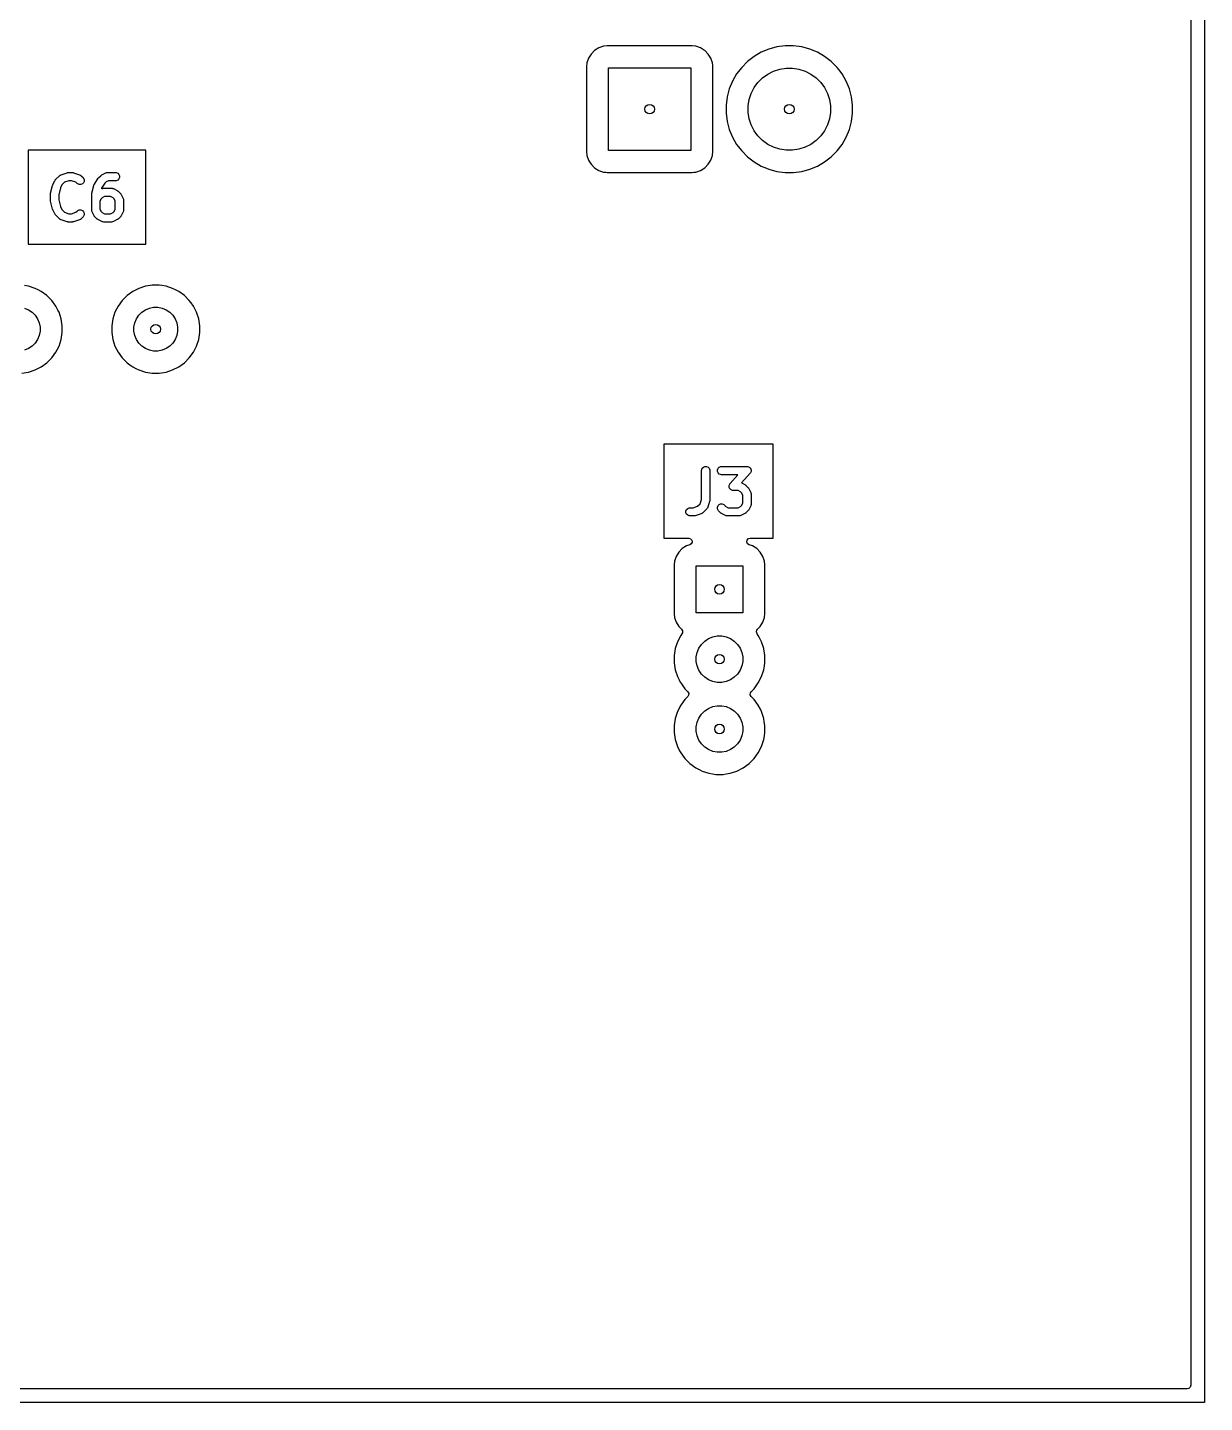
# Model space of a CAD drawing. Extents: x 20 to 124, y -124 to -20.
# Drawn here: x 81.2 to 124, y -124 to -74 of the extents above; entities that cross this region are included whole.
import ezdxf

# ---------------------------------------------------------------- set-up
doc = ezdxf.new("R2010")
doc.units = 0
doc.layers.add('BLACK', color=7, linetype='CONTINUOUS')
doc.layers.add('WHITE', color=7, linetype='CONTINUOUS')

msp = doc.modelspace()

# ---------------------------------------------------------------- linework, layer by layer
at = {"layer": 'BLACK', "linetype": 'CONTINUOUS'}
for p, q in [((123.4995, -20.6245), (123.4995, -123.3755)), ((101.694084, -74.967737), (101.598111, -75.120476)), ((101.821637, -74.840184), (101.694084, -74.967737)), ((101.974376, -74.744211), (101.821637, -74.840184)), ((102.144645, -74.684631), (101.974376, -74.744211)), ((102.14465, -74.68463), (102.144645, -74.684631)), ((102.278939, -74.6695), (102.14465, -74.68463)), ((102.278946, -74.6695), (102.278939, -74.6695)), ((105.368854, -74.6695), (102.278946, -74.6695)), ((105.36886, -74.6695), (105.368854, -74.6695)), ((105.503149, -74.68463), (105.36886, -74.6695)), ((105.503154, -74.684631), (105.503149, -74.68463)), ((105.673423, -74.744211), (105.503154, -74.684631)), ((105.776291, -74.808848), (105.673423, -74.744211)), ((105.826162, -74.840184), (105.776291, -74.808848)), ((105.953716, -74.967738), (105.826162, -74.840184)), ((106.049689, -75.120478), (105.953716, -74.967738)), ((107.884228, -74.902318), (107.623068, -75.053099)), ((107.884238, -74.902314), (107.884228, -74.902318)), ((108.162839, -74.786913), (107.884238, -74.902314)), ((108.454133, -74.708861), (108.162839, -74.786913)), ((108.753106, -74.669501), (108.454133, -74.708861)), ((108.753111, -74.6695), (108.753106, -74.669501)), ((108.753117, -74.6695), (108.753111, -74.6695)), ((109.054683, -74.6695), (108.753117, -74.6695)), ((109.054688, -74.6695), (109.054683, -74.6695)), ((109.054693, -74.669501), (109.054688, -74.6695)), ((109.353666, -74.708861), (109.054693, -74.669501)), ((109.64496, -74.786913), (109.353666, -74.708861)), ((109.923561, -74.902314), (109.64496, -74.786913)), ((109.923571, -74.902318), (109.923561, -74.902314)), ((110.184731, -75.053099), (109.923571, -74.902318)), ((101.53853, -75.29075), (101.5234, -75.425039)), ((101.5234, -75.425039), (101.5234, -78.51496)), ((101.538531, -75.290745), (101.53853, -75.29075)), ((101.598111, -75.120476), (101.538531, -75.290745)), ((102.3239, -78.47), (102.3239, -75.47)), ((102.3239, -75.47), (105.3239, -75.47)), ((105.3239, -75.47), (105.3239, -78.47)), ((106.109268, -75.290745), (106.049689, -75.120478)), ((106.109269, -75.29075), (106.109268, -75.290745)), ((106.119465, -75.381246), (106.109269, -75.29075)), ((106.1244, -75.425046), (106.119465, -75.381246)), ((106.1244, -76.819223), (106.1244, -75.425046)), ((107.170579, -75.449921), (106.986999, -75.689168)), ((107.170585, -75.449914), (107.170579, -75.449921)), ((107.383814, -75.236685), (107.170585, -75.449914)), ((107.383821, -75.236679), (107.383814, -75.236685)), ((107.623068, -75.053099), (107.383821, -75.236679)), ((108.553732, -75.511445), (108.786211, -75.474624)), ((108.786211, -75.474624), (109.021589, -75.474624)), ((109.021589, -75.474624), (109.254068, -75.511445)), ((110.423978, -75.236679), (110.184731, -75.053099)), ((110.423985, -75.236685), (110.423978, -75.236679)), ((110.637214, -75.449914), (110.423985, -75.236685)), ((110.63722, -75.449921), (110.637214, -75.449914)), ((110.699502, -75.531089), (110.63722, -75.449921)), ((106.836214, -75.950338), (106.720813, -76.228939)), ((106.836218, -75.950328), (106.836214, -75.950338)), ((106.986999, -75.689168), (106.836218, -75.950328)), ((107.62494, -76.186252), (107.763291, -75.995828)), ((107.763291, -75.995828), (107.929728, -75.829391)), ((107.929728, -75.829391), (108.120152, -75.69104)), ((108.120152, -75.69104), (108.329875, -75.584181)), ((108.329875, -75.584181), (108.553732, -75.511445)), ((109.254068, -75.511445), (109.477925, -75.584181)), ((109.477925, -75.584181), (109.687648, -75.69104)), ((109.687648, -75.69104), (109.878072, -75.829391)), ((109.878072, -75.829391), (110.044509, -75.995828)), ((110.044509, -75.995828), (110.18286, -76.186252)), ((110.8208, -75.689168), (110.699502, -75.531089)), ((110.971583, -75.950332), (110.8208, -75.689168)), ((111.086987, -76.228942), (110.971583, -75.950332)), ((106.720813, -76.228939), (106.642761, -76.520233)), ((107.445345, -76.619832), (107.518081, -76.395975)), ((107.518081, -76.395975), (107.62494, -76.186252)), ((110.18286, -76.186252), (110.289719, -76.395975)), ((110.289719, -76.395975), (110.362455, -76.619832)), ((111.165038, -76.520232), (111.086987, -76.228942)), ((106.1244, -78.514954), (106.1244, -76.819223)), ((106.603401, -76.819206), (106.6034, -76.819223)), ((106.6034, -76.819223), (106.6034, -77.120776)), ((106.642761, -76.520233), (106.603401, -76.819206)), ((107.408524, -76.852311), (107.445345, -76.619832)), ((107.408524, -77.087689), (107.408524, -76.852311)), ((110.362455, -76.619832), (110.399276, -76.852311)), ((110.399276, -76.852311), (110.399276, -77.087689)), ((111.2044, -76.819217), (111.165038, -76.520232)), ((111.2044, -77.120783), (111.2044, -76.819217)), ((106.6034, -77.120776), (106.603401, -77.120793)), ((106.603401, -77.120793), (106.642761, -77.419766)), ((106.642761, -77.419766), (106.720813, -77.71106)), ((107.445345, -77.320168), (107.408524, -77.087689)), ((107.518081, -77.544025), (107.445345, -77.320168)), ((110.362455, -77.320168), (110.289719, -77.544025)), ((110.399276, -77.087689), (110.362455, -77.320168)), ((111.086987, -77.711058), (111.165038, -77.419768)), ((111.165038, -77.419768), (111.2044, -77.120783)), ((106.720813, -77.71106), (106.836214, -77.989661)), ((106.836214, -77.989661), (106.836218, -77.989671)), ((106.836218, -77.989671), (106.986999, -78.250831)), ((107.62494, -77.753748), (107.518081, -77.544025)), ((107.763291, -77.944172), (107.62494, -77.753748)), ((107.929728, -78.110609), (107.763291, -77.944172)), ((110.044509, -77.944172), (109.878072, -78.110609)), ((110.18286, -77.753748), (110.044509, -77.944172)), ((110.289719, -77.544025), (110.18286, -77.753748)), ((110.8208, -78.250832), (110.971583, -77.989668)), ((110.971583, -77.989668), (111.086987, -77.711058)), ((85.499697, -78.466103), (81.227125, -78.466103)), ((81.227125, -78.466103), (81.227125, -81.880553)), ((85.499697, -81.880553), (85.499697, -78.466103)), ((105.3239, -78.47), (102.3239, -78.47)), ((106.986999, -78.250831), (107.170579, -78.490078)), ((107.170579, -78.490078), (107.170585, -78.490085)), ((107.170585, -78.490085), (107.383814, -78.703314)), ((108.120152, -78.24896), (107.929728, -78.110609)), ((108.329875, -78.355819), (108.120152, -78.24896)), ((108.553732, -78.428555), (108.329875, -78.355819)), ((108.786211, -78.465376), (108.553732, -78.428555)), ((109.021589, -78.465376), (108.786211, -78.465376)), ((109.254068, -78.428555), (109.021589, -78.465376)), ((109.477925, -78.355819), (109.254068, -78.428555)), ((109.687648, -78.24896), (109.477925, -78.355819)), ((109.878072, -78.110609), (109.687648, -78.24896)), ((110.42398, -78.703319), (110.637219, -78.49008)), ((110.637219, -78.49008), (110.8208, -78.250832)), ((101.5234, -78.51496), (101.53853, -78.649249)), ((101.53853, -78.649249), (101.538531, -78.649254)), ((101.538531, -78.649254), (101.598111, -78.819523)), ((101.598111, -78.819523), (101.640447, -78.8869)), ((101.640447, -78.8869), (101.694084, -78.972262)), ((101.694084, -78.972262), (101.821638, -79.099816)), ((105.826162, -79.099816), (105.953716, -78.972262)), ((105.953716, -78.972262), (106.049689, -78.819522)), ((106.049689, -78.819522), (106.109268, -78.649255)), ((106.109268, -78.649255), (106.1244, -78.514954)), ((107.383814, -78.703314), (107.383821, -78.70332)), ((107.383821, -78.70332), (107.623068, -78.8869)), ((107.623068, -78.8869), (107.884228, -79.037681)), ((109.923568, -79.037683), (110.184732, -78.8869)), ((110.184732, -78.8869), (110.42398, -78.703319)), ((82.22212, -79.531548), (82.364977, -79.388691)), ((82.364977, -79.388691), (82.387707, -79.370036)), ((82.387707, -79.370036), (82.392688, -79.367972)), ((82.392688, -79.367972), (82.396758, -79.364443)), ((82.396758, -79.364443), (82.423609, -79.352455)), ((82.423609, -79.352455), (82.637894, -79.281026)), ((82.637894, -79.281026), (82.652403, -79.277726)), ((82.652403, -79.277726), (82.656065, -79.27621)), ((82.656065, -79.27621), (82.661373, -79.275687)), ((82.661373, -79.275687), (82.666568, -79.274506)), ((82.666568, -79.274506), (82.670517, -79.274786)), ((82.670517, -79.274786), (82.685329, -79.273328)), ((82.685329, -79.273328), (82.828186, -79.273328)), ((82.828186, -79.273328), (82.842997, -79.274786)), ((82.842997, -79.274786), (82.846947, -79.274506)), ((82.846947, -79.274506), (82.852141, -79.275687)), ((82.852141, -79.275687), (82.85745, -79.27621)), ((82.85745, -79.27621), (82.861112, -79.277727)), ((82.861112, -79.277727), (82.87562, -79.281026)), ((82.87562, -79.281026), (83.089906, -79.352454)), ((83.089906, -79.352454), (83.116757, -79.364443)), ((83.116757, -79.364443), (83.120827, -79.367973)), ((83.120827, -79.367973), (83.125807, -79.370036)), ((83.125807, -79.370036), (83.148538, -79.388691)), ((83.148538, -79.388691), (83.219966, -79.460119)), ((83.219966, -79.460119), (83.238621, -79.482849)), ((83.238621, -79.482849), (83.261017, -79.536922)), ((83.63195, -79.697266), (83.774808, -79.48298)), ((83.774808, -79.48298), (83.774873, -79.4829)), ((83.774873, -79.4829), (83.774894, -79.48285)), ((83.774894, -79.48285), (83.784115, -79.471614)), ((83.784115, -79.471614), (83.793438, -79.460229)), ((83.793438, -79.460229), (83.793484, -79.460198)), ((83.793484, -79.460198), (83.793549, -79.460119)), ((83.793549, -79.460119), (83.864977, -79.388691)), ((83.864977, -79.388691), (83.876479, -79.37925)), ((83.876479, -79.37925), (83.879075, -79.376258)), ((83.879075, -79.376258), (83.883584, -79.373419)), ((83.883584, -79.373419), (83.887707, -79.370036)), ((83.887707, -79.370036), (83.891369, -79.368519)), ((83.891369, -79.368519), (83.903961, -79.360593)), ((83.903961, -79.360593), (84.046817, -79.289164)), ((84.046817, -79.289164), (84.074281, -79.278655)), ((84.074281, -79.278655), (84.079655, -79.278273)), ((84.079655, -79.278273), (84.084636, -79.27621)), ((84.084636, -79.27621), (84.1139, -79.273328)), ((84.1139, -79.273328), (84.399615, -79.273328)), ((84.399615, -79.273328), (84.428879, -79.27621)), ((84.428879, -79.27621), (84.482951, -79.298608)), ((84.482951, -79.298608), (84.524335, -79.339992)), ((84.524335, -79.339992), (84.546733, -79.394064)), ((84.546733, -79.452592), (84.524335, -79.506664)), ((84.546733, -79.394064), (84.546733, -79.452592)), ((101.821638, -79.099816), (101.974378, -79.195789)), ((101.974378, -79.195789), (102.0754, -79.231138)), ((102.0754, -79.231138), (102.144645, -79.255368)), ((102.144645, -79.255368), (102.14465, -79.255369)), ((102.14465, -79.255369), (102.235146, -79.265565)), ((102.235146, -79.265565), (102.27894, -79.270499)), ((102.27894, -79.270499), (102.278943, -79.2705)), ((102.278943, -79.2705), (102.278946, -79.2705)), ((102.278946, -79.2705), (105.368857, -79.2705)), ((105.368857, -79.2705), (105.368858, -79.270499)), ((105.368858, -79.270499), (105.436004, -79.262934)), ((105.436004, -79.262934), (105.503149, -79.255369)), ((105.503149, -79.255369), (105.503152, -79.255368)), ((105.503152, -79.255368), (105.503155, -79.255368)), ((105.503155, -79.255368), (105.673422, -79.195789)), ((105.673422, -79.195789), (105.826162, -79.099816)), ((107.884228, -79.037681), (107.884229, -79.037681)), ((107.884229, -79.037681), (107.884232, -79.037683)), ((107.884232, -79.037683), (108.069972, -79.114619)), ((108.069972, -79.114619), (108.162839, -79.153086)), ((108.162839, -79.153086), (108.16284, -79.153086)), ((108.16284, -79.153086), (108.162842, -79.153087)), ((108.162842, -79.153087), (108.454132, -79.231138)), ((108.454132, -79.231138), (108.753117, -79.2705)), ((108.753117, -79.2705), (108.753124, -79.2705)), ((108.753124, -79.2705), (109.054676, -79.2705)), ((109.054676, -79.2705), (109.054683, -79.2705)), ((109.054683, -79.2705), (109.353668, -79.231138)), ((109.353668, -79.231138), (109.644958, -79.153087)), ((109.644958, -79.153087), (109.923568, -79.037683)), ((82.039808, -80.029805), (82.111236, -79.744091)), ((82.111236, -79.744091), (82.112007, -79.741932)), ((82.112007, -79.741932), (82.112084, -79.740852)), ((82.112084, -79.740852), (82.116742, -79.728677)), ((82.116742, -79.728677), (82.121129, -79.7164)), ((82.121129, -79.7164), (82.121773, -79.715529)), ((82.121773, -79.715529), (82.122593, -79.713389)), ((82.122593, -79.713389), (82.194022, -79.570532)), ((82.194022, -79.570532), (82.201949, -79.557938)), ((82.201949, -79.557938), (82.203465, -79.554279)), ((82.203465, -79.554279), (82.206846, -79.550159)), ((82.206846, -79.550159), (82.209687, -79.545646)), ((82.209687, -79.545646), (82.21268, -79.543049)), ((82.21268, -79.543049), (82.22212, -79.531548)), ((82.398283, -79.832827), (82.335329, -80.084648)), ((82.451464, -79.726467), (82.398283, -79.832827)), ((82.55207, -79.625861), (82.451464, -79.726467)), ((82.709672, -79.573328), (82.55207, -79.625861)), ((82.803846, -79.573328), (82.709672, -79.573328)), ((82.961444, -79.625861), (82.803846, -79.573328)), ((83.007834, -79.672251), (82.961444, -79.625861)), ((83.030564, -79.690906), (83.007834, -79.672251)), ((83.084637, -79.713302), (83.030564, -79.690906)), ((83.143163, -79.713302), (83.084637, -79.713302)), ((83.197235, -79.690906), (83.143163, -79.713302)), ((83.238621, -79.64952), (83.197235, -79.690906)), ((83.261017, -79.595448), (83.238621, -79.64952)), ((83.261017, -79.536922), (83.261017, -79.595448)), ((83.539808, -80.029805), (83.611236, -79.744091)), ((83.611236, -79.744091), (83.617395, -79.72685)), ((83.617395, -79.72685), (83.618115, -79.723213)), ((83.618115, -79.723213), (83.619872, -79.719916)), ((83.619872, -79.719916), (83.621129, -79.7164)), ((83.621129, -79.7164), (83.623335, -79.713421)), ((83.623335, -79.713421), (83.63195, -79.697266)), ((83.895976, -79.842057), (83.889539, -79.867803)), ((83.889539, -79.867803), (83.903962, -79.860593)), ((84.016181, -79.66175), (83.895976, -79.842057)), ((83.903962, -79.860593), (83.931425, -79.850083)), ((83.931425, -79.850083), (83.9368, -79.849701)), ((83.9368, -79.849701), (83.941779, -79.847639)), ((83.941779, -79.847639), (83.971043, -79.844757)), ((83.971043, -79.844757), (84.256757, -79.844757)), ((84.059897, -79.618034), (84.016181, -79.66175)), ((84.14931, -79.573328), (84.059897, -79.618034)), ((84.399615, -79.573328), (84.14931, -79.573328)), ((84.256757, -79.844757), (84.286021, -79.847639)), ((84.286021, -79.847639), (84.290999, -79.849701)), ((84.290999, -79.849701), (84.296375, -79.850083)), ((84.296375, -79.850083), (84.323838, -79.860593)), ((84.323838, -79.860593), (84.466697, -79.932021)), ((84.428879, -79.570446), (84.399615, -79.573328)), ((84.482951, -79.548048), (84.428879, -79.570446)), ((84.466697, -79.932021), (84.479291, -79.939949)), ((84.479291, -79.939949), (84.482951, -79.941465)), ((84.524335, -79.506664), (84.482951, -79.548048)), ((84.482951, -79.941465), (84.487071, -79.944846)), ((84.487071, -79.944846), (84.491582, -79.947686)), ((84.491582, -79.947686), (84.494176, -79.950677)), ((84.494176, -79.950677), (84.505682, -79.96012)), ((84.505682, -79.96012), (84.57711, -80.031549)), ((82.035329, -80.066185), (82.035831, -80.061081)), ((82.035329, -80.280471), (82.035329, -80.066185)), ((82.035831, -80.285574), (82.035329, -80.280471)), ((82.035506, -80.058894), (82.037125, -80.047943)), ((82.035831, -80.061081), (82.035506, -80.058894)), ((82.035506, -80.287762), (82.035831, -80.285574)), ((82.037125, -80.298712), (82.035506, -80.287762)), ((82.037125, -80.047943), (82.038211, -80.036921)), ((82.038211, -80.309735), (82.037125, -80.298712)), ((82.038211, -80.036921), (82.039058, -80.034876)), ((82.039058, -80.311779), (82.038211, -80.309735)), ((82.039058, -80.034876), (82.039808, -80.029805)), ((82.039808, -80.316851), (82.039058, -80.311779)), ((82.111236, -80.602565), (82.039808, -80.316851)), ((82.335329, -80.084648), (82.335329, -80.262007)), ((82.335329, -80.262007), (82.398283, -80.513828)), ((83.535329, -80.066185), (83.535831, -80.061081)), ((83.535329, -80.637614), (83.535329, -80.066185)), ((83.535506, -80.058894), (83.537125, -80.047943)), ((83.535831, -80.061081), (83.535506, -80.058894)), ((83.537125, -80.047943), (83.538211, -80.036921)), ((83.538211, -80.036921), (83.539058, -80.034876)), ((83.539058, -80.034876), (83.539808, -80.029805)), ((83.880034, -80.226468), (83.835329, -80.31588)), ((83.835329, -80.31588), (83.835329, -80.602204)), ((83.917039, -80.189463), (83.880034, -80.226468)), ((84.006453, -80.144757), (83.917039, -80.189463)), ((84.221348, -80.144757), (84.006453, -80.144757)), ((84.310761, -80.189463), (84.221348, -80.144757)), ((84.347764, -80.226467), (84.310761, -80.189463)), ((84.392472, -80.315881), (84.347764, -80.226467)), ((84.392472, -80.602203), (84.392472, -80.315881)), ((84.57711, -80.031549), (84.586548, -80.043049)), ((84.586548, -80.043049), (84.589542, -80.045646)), ((84.589542, -80.045646), (84.592382, -80.050158)), ((84.592382, -80.050158), (84.595764, -80.054279)), ((84.595764, -80.054279), (84.597279, -80.057938)), ((84.597279, -80.057938), (84.605207, -80.070532)), ((84.605207, -80.070532), (84.676636, -80.213388)), ((84.676636, -80.213388), (84.687145, -80.240852)), ((84.687145, -80.240852), (84.687526, -80.246226)), ((84.687526, -80.246226), (84.68959, -80.251207)), ((84.68959, -80.251207), (84.692472, -80.280471)), ((84.692472, -80.280471), (84.692472, -80.637614)), ((82.112007, -80.604723), (82.111236, -80.602565)), ((82.112084, -80.605804), (82.112007, -80.604723)), ((82.116742, -80.617978), (82.112084, -80.605804)), ((82.121129, -80.630256), (82.116742, -80.617978)), ((82.121773, -80.631126), (82.121129, -80.630256)), ((82.122593, -80.633267), (82.121773, -80.631126)), ((82.194022, -80.776124), (82.122593, -80.633267)), ((82.201949, -80.788717), (82.194022, -80.776124)), ((82.203465, -80.792377), (82.201949, -80.788717)), ((82.206846, -80.796496), (82.203465, -80.792377)), ((82.209687, -80.80101), (82.206846, -80.796496)), ((82.21268, -80.803606), (82.209687, -80.80101)), ((82.22212, -80.815108), (82.21268, -80.803606)), ((82.364977, -80.957966), (82.22212, -80.815108)), ((82.387707, -80.976621), (82.364977, -80.957966)), ((82.392686, -80.978683), (82.387707, -80.976621)), ((82.396758, -80.982215), (82.392686, -80.978683)), ((82.423609, -80.994203), (82.396758, -80.982215)), ((82.398283, -80.513828), (82.451464, -80.620188)), ((82.637895, -81.065631), (82.423609, -80.994203)), ((82.451464, -80.620188), (82.552069, -80.720794)), ((82.552069, -80.720794), (82.709672, -80.773328)), ((82.709672, -80.773328), (82.803843, -80.773328)), ((82.803843, -80.773328), (82.961445, -80.720794)), ((83.089906, -80.994203), (82.87562, -81.065631)), ((82.961445, -80.720794), (83.007833, -80.674406)), ((83.007833, -80.674406), (83.030564, -80.655751)), ((83.030564, -80.655751), (83.084636, -80.633354)), ((83.084636, -80.633354), (83.143162, -80.633353)), ((83.116757, -80.982215), (83.089906, -80.994203)), ((83.12083, -80.978681), (83.116757, -80.982215)), ((83.125808, -80.97662), (83.12083, -80.978681)), ((83.148539, -80.957965), (83.125808, -80.97662)), ((83.143162, -80.633353), (83.197234, -80.65575)), ((83.219967, -80.886536), (83.148539, -80.957965)), ((83.197234, -80.65575), (83.23862, -80.697135)), ((83.238621, -80.863806), (83.219967, -80.886536)), ((83.23862, -80.697135), (83.261017, -80.751207)), ((83.261018, -80.809733), (83.238621, -80.863806)), ((83.261017, -80.751207), (83.261018, -80.809733)), ((83.538211, -80.666878), (83.535329, -80.637614)), ((83.540273, -80.671856), (83.538211, -80.666878)), ((83.540655, -80.677232), (83.540273, -80.671856)), ((83.551165, -80.704696), (83.540655, -80.677232)), ((83.622593, -80.847553), (83.551165, -80.704696)), ((83.63052, -80.860146), (83.622593, -80.847553)), ((83.632036, -80.863806), (83.63052, -80.860146)), ((83.635417, -80.867925), (83.632036, -80.863806)), ((83.638258, -80.872439), (83.635417, -80.867925)), ((83.641251, -80.875035), (83.638258, -80.872439)), ((83.650691, -80.886537), (83.641251, -80.875035)), ((83.72212, -80.957966), (83.650691, -80.886537)), ((83.733624, -80.967407), (83.72212, -80.957966)), ((83.736219, -80.970399), (83.733624, -80.967407)), ((83.740728, -80.973237), (83.736219, -80.970399)), ((83.744851, -80.976621), (83.740728, -80.973237)), ((83.748512, -80.978137), (83.744851, -80.976621)), ((83.761104, -80.986064), (83.748512, -80.978137)), ((83.903962, -81.057492), (83.761104, -80.986064)), ((83.835329, -80.602204), (83.880034, -80.691616)), ((83.880034, -80.691616), (83.917039, -80.728621)), ((83.917039, -80.728621), (84.006453, -80.773328)), ((84.006453, -80.773328), (84.221348, -80.773328)), ((84.221348, -80.773328), (84.310761, -80.728621)), ((84.310761, -80.728621), (84.347764, -80.691617)), ((84.466697, -80.986064), (84.323838, -81.057492)), ((84.347764, -80.691617), (84.392472, -80.602203)), ((84.479291, -80.978135), (84.466697, -80.986064)), ((84.482951, -80.97662), (84.479291, -80.978135)), ((84.487071, -80.973238), (84.482951, -80.97662)), ((84.491582, -80.970399), (84.487071, -80.973238)), ((84.494176, -80.967407), (84.491582, -80.970399)), ((84.505682, -80.957965), (84.494176, -80.967407)), ((84.57711, -80.886536), (84.505682, -80.957965)), ((84.586548, -80.875035), (84.57711, -80.886536)), ((84.589542, -80.872439), (84.586548, -80.875035)), ((84.592382, -80.867926), (84.589542, -80.872439)), ((84.595764, -80.863806), (84.592382, -80.867926)), ((84.597279, -80.860146), (84.595764, -80.863806)), ((84.605207, -80.847553), (84.597279, -80.860146)), ((84.676636, -80.704697), (84.605207, -80.847553)), ((84.687145, -80.677233), (84.676636, -80.704697)), ((84.687526, -80.671858), (84.687145, -80.677233)), ((84.68959, -80.666878), (84.687526, -80.671858)), ((84.692472, -80.637614), (84.68959, -80.666878)), ((82.652407, -81.06893), (82.637895, -81.065631)), ((82.656065, -81.070446), (82.652407, -81.06893)), ((82.661367, -81.070968), (82.656065, -81.070446)), ((82.666569, -81.072151), (82.661367, -81.070968)), ((82.670523, -81.071869), (82.666569, -81.072151)), ((82.685329, -81.073328), (82.670523, -81.071869)), ((82.828186, -81.073328), (82.685329, -81.073328)), ((82.842991, -81.071869), (82.828186, -81.073328)), ((82.846946, -81.072151), (82.842991, -81.071869)), ((82.852147, -81.070968), (82.846946, -81.072151)), ((82.85745, -81.070446), (82.852147, -81.070968)), ((82.861107, -81.06893), (82.85745, -81.070446)), ((82.87562, -81.065631), (82.861107, -81.06893)), ((83.931425, -81.068002), (83.903962, -81.057492)), ((83.9368, -81.068383), (83.931425, -81.068002)), ((83.941779, -81.070446), (83.9368, -81.068383)), ((83.971043, -81.073328), (83.941779, -81.070446)), ((84.256757, -81.073328), (83.971043, -81.073328)), ((84.286021, -81.070446), (84.256757, -81.073328)), ((84.290999, -81.068383), (84.286021, -81.070446)), ((84.296375, -81.068002), (84.290999, -81.068383)), ((84.323838, -81.057492), (84.296375, -81.068002)), ((81.227125, -81.880553), (85.499697, -81.880553)), ((81.238685, -83.40891), (81.08583, -83.3847)), ((81.478283, -83.48676), (81.238685, -83.40891)), ((81.587318, -83.542317), (81.478283, -83.48676)), ((85.249516, -83.48676), (85.025051, -83.601132)), ((85.489114, -83.40891), (85.249516, -83.48676)), ((85.661195, -83.381655), (85.489114, -83.40891)), ((85.737938, -83.3695), (85.661195, -83.381655)), ((85.989862, -83.3695), (85.737938, -83.3695)), ((86.08583, -83.3847), (85.989862, -83.3695)), ((86.238685, -83.40891), (86.08583, -83.3847)), ((86.478283, -83.48676), (86.238685, -83.40891)), ((86.587318, -83.542317), (86.478283, -83.48676)), ((81.702745, -83.60113), (81.587318, -83.542317)), ((81.702747, -83.601131), (81.702745, -83.60113)), ((81.702748, -83.601132), (81.702747, -83.601131)), ((81.906549, -83.749201), (81.702748, -83.601132)), ((81.906554, -83.749205), (81.906549, -83.749201)), ((82.084694, -83.927345), (81.906554, -83.749205)), ((82.084698, -83.92735), (82.084694, -83.927345)), ((82.149139, -84.016046), (82.084698, -83.92735)), ((84.643101, -83.92735), (84.495032, -84.131151)), ((84.643105, -83.927345), (84.643101, -83.92735)), ((84.821245, -83.749205), (84.643105, -83.927345)), ((84.82125, -83.749201), (84.821245, -83.749205)), ((85.025051, -83.601132), (84.82125, -83.749201)), ((86.702745, -83.60113), (86.587318, -83.542317)), ((86.702747, -83.601131), (86.702745, -83.60113)), ((86.702748, -83.601132), (86.702747, -83.601131)), ((86.906549, -83.749201), (86.702748, -83.601132)), ((86.906554, -83.749205), (86.906549, -83.749201)), ((87.084694, -83.927345), (86.906554, -83.749205)), ((87.084698, -83.92735), (87.084694, -83.927345)), ((87.149139, -84.016046), (87.084698, -83.92735)), ((81.096128, -84.204448), (81.241017, -84.264463)), ((81.241017, -84.264463), (81.371415, -84.351592)), ((81.371415, -84.351592), (81.482308, -84.462485)), ((81.482308, -84.462485), (81.569437, -84.592883)), ((82.23277, -84.131155), (82.149139, -84.016046)), ((82.305647, -84.274184), (82.23277, -84.131155)), ((82.347139, -84.355616), (82.305647, -84.274184)), ((82.347139, -84.355618), (82.347139, -84.355616)), ((82.347141, -84.355621), (82.347139, -84.355618)), ((82.42499, -84.595215), (82.347141, -84.355621)), ((84.38066, -84.355616), (84.30281, -84.595214)), ((84.495032, -84.131151), (84.38066, -84.355616)), ((85.158363, -84.592883), (85.245492, -84.462485)), ((85.245492, -84.462485), (85.356385, -84.351592)), ((85.356385, -84.351592), (85.486783, -84.264463)), ((85.486783, -84.264463), (85.631672, -84.204448)), ((85.631672, -84.204448), (85.785486, -84.173852)), ((85.785486, -84.173852), (85.942314, -84.173852)), ((85.942314, -84.173852), (86.096128, -84.204448)), ((86.096128, -84.204448), (86.241017, -84.264463)), ((86.241017, -84.264463), (86.371415, -84.351592)), ((86.371415, -84.351592), (86.482308, -84.462485)), ((86.482308, -84.462485), (86.569437, -84.592883)), ((87.23277, -84.131155), (87.149139, -84.016046)), ((87.305647, -84.274184), (87.23277, -84.131155)), ((87.347139, -84.355616), (87.305647, -84.274184)), ((87.347139, -84.355618), (87.347139, -84.355616)), ((87.347141, -84.355621), (87.347139, -84.355618)), ((87.42499, -84.595215), (87.347141, -84.355621)), ((81.569437, -84.592883), (81.629452, -84.737772)), ((81.629452, -84.737772), (81.660048, -84.891586)), ((81.660048, -84.891586), (81.660048, -85.048414)), ((82.4644, -84.844038), (82.42499, -84.595215)), ((82.4644, -85.095962), (82.4644, -84.844038)), ((84.30281, -84.595214), (84.2634, -84.844038)), ((84.2634, -84.844038), (84.2634, -85.095961)), ((85.067752, -84.891586), (85.098348, -84.737772)), ((85.067752, -85.048414), (85.067752, -84.891586)), ((85.098348, -84.737772), (85.158363, -84.592883)), ((86.569437, -84.592883), (86.629452, -84.737772)), ((86.629452, -84.737772), (86.660048, -84.891586)), ((86.660048, -84.891586), (86.660048, -85.048414)), ((87.4644, -84.844038), (87.42499, -84.595215)), ((87.4644, -85.095962), (87.4644, -84.844038)), ((81.482308, -85.477515), (81.371415, -85.588408)), ((81.569437, -85.347117), (81.482308, -85.477515)), ((81.629452, -85.202228), (81.569437, -85.347117)), ((81.660048, -85.048414), (81.629452, -85.202228)), ((82.347141, -85.584379), (82.42499, -85.344785)), ((82.42499, -85.344785), (82.4644, -85.095962)), ((84.2634, -85.095961), (84.30281, -85.344785)), ((84.30281, -85.344785), (84.38066, -85.584383)), ((85.098348, -85.202228), (85.067752, -85.048414)), ((85.158363, -85.347117), (85.098348, -85.202228)), ((85.245492, -85.477515), (85.158363, -85.347117)), ((85.356385, -85.588408), (85.245492, -85.477515)), ((86.482308, -85.477515), (86.371415, -85.588408)), ((86.569437, -85.347117), (86.482308, -85.477515)), ((86.629452, -85.202228), (86.569437, -85.347117)), ((86.660048, -85.048414), (86.629452, -85.202228)), ((87.347141, -85.584379), (87.42499, -85.344785)), ((87.42499, -85.344785), (87.4644, -85.095962)), ((81.241017, -85.675537), (81.096128, -85.735552)), ((81.371415, -85.588408), (81.241017, -85.675537)), ((82.084693, -86.012656), (82.23277, -85.808845)), ((82.23277, -85.808845), (82.347141, -85.584379)), ((84.38066, -85.584383), (84.495032, -85.808848)), ((84.495032, -85.808848), (84.643101, -86.012649)), ((85.486783, -85.675537), (85.356385, -85.588408)), ((85.631672, -85.735552), (85.486783, -85.675537)), ((85.785486, -85.766148), (85.631672, -85.735552)), ((85.942314, -85.766148), (85.785486, -85.766148)), ((86.096128, -85.735552), (85.942314, -85.766148)), ((86.241017, -85.675537), (86.096128, -85.735552)), ((86.371415, -85.588408), (86.241017, -85.675537)), ((87.084693, -86.012656), (87.23277, -85.808845)), ((87.23277, -85.808845), (87.347141, -85.584379)), ((81.238685, -86.53109), (81.478279, -86.453241)), ((81.478279, -86.453241), (81.702745, -86.33887)), ((81.702745, -86.33887), (81.906556, -86.190793)), ((81.906556, -86.190793), (82.084693, -86.012656)), ((84.643101, -86.012649), (84.643105, -86.012654)), ((84.643105, -86.012654), (84.821245, -86.190794)), ((84.821245, -86.190794), (84.82125, -86.190798)), ((84.82125, -86.190798), (84.922587, -86.264423)), ((84.922587, -86.264423), (85.025055, -86.33887)), ((85.025055, -86.33887), (85.140486, -86.397685)), ((85.140486, -86.397685), (85.249516, -86.453239)), ((85.249516, -86.453239), (85.249518, -86.453239)), ((85.249518, -86.453239), (85.249521, -86.453241)), ((85.249521, -86.453241), (85.489115, -86.53109)), ((86.238685, -86.53109), (86.478279, -86.453241)), ((86.478279, -86.453241), (86.702745, -86.33887)), ((86.702745, -86.33887), (86.906556, -86.190793)), ((86.906556, -86.190793), (87.084693, -86.012656)), ((80.989862, -86.5705), (81.238685, -86.53109)), ((85.489115, -86.53109), (85.737938, -86.5705)), ((85.737938, -86.5705), (85.737939, -86.5705)), ((85.737939, -86.5705), (85.989861, -86.5705)), ((85.989861, -86.5705), (85.989862, -86.5705)), ((85.989862, -86.5705), (86.238685, -86.53109)), ((108.321125, -89.156187), (104.336971, -89.156187)), ((104.336971, -89.156187), (104.336971, -92.570553)), ((108.321125, -92.570553), (108.321125, -89.156187)), ((105.73918, -90.029992), (105.780564, -89.988608)), ((105.780564, -89.988608), (105.834636, -89.96621)), ((105.834636, -89.96621), (105.893164, -89.96621)), ((105.893164, -89.96621), (105.947236, -89.988608)), ((105.947236, -89.988608), (105.98862, -90.029992)), ((106.310608, -90.029992), (106.351992, -89.988608)), ((106.351992, -89.988608), (106.406064, -89.96621)), ((106.406064, -89.96621), (106.435328, -89.963328)), ((106.435328, -89.963328), (107.3639, -89.963328)), ((107.3639, -89.963328), (107.379377, -89.964852)), ((107.379377, -89.964852), (107.383312, -89.96459)), ((107.383312, -89.96459), (107.386022, -89.965506)), ((107.386022, -89.965506), (107.393164, -89.96621)), ((107.393164, -89.96621), (107.415678, -89.975536)), ((107.415678, -89.975536), (107.438754, -89.98334)), ((107.438754, -89.98334), (107.442561, -89.986671)), ((107.442561, -89.986671), (107.447236, -89.988608)), ((107.447236, -89.988608), (107.464465, -90.005837)), ((105.7139, -90.113328), (105.716782, -90.084064)), ((105.7139, -91.160416), (105.7139, -90.113328)), ((105.716782, -90.084064), (105.73918, -90.029992)), ((105.98862, -90.029992), (106.011018, -90.084064)), ((106.011018, -90.084064), (106.0139, -90.113328)), ((106.0139, -90.113328), (106.0139, -91.184757)), ((106.28821, -90.084064), (106.310608, -90.029992)), ((106.28821, -90.142592), (106.28821, -90.084064)), ((106.310608, -90.196664), (106.28821, -90.142592)), ((106.351992, -90.238048), (106.310608, -90.196664)), ((106.406064, -90.260446), (106.351992, -90.238048)), ((106.435328, -90.263328), (106.406064, -90.260446)), ((107.033335, -90.263328), (106.435328, -90.263328)), ((106.751013, -90.585981), (107.033335, -90.263328)), ((107.476786, -90.212104), (107.169852, -90.562886)), ((107.464465, -90.005837), (107.482801, -90.021881)), ((107.485829, -90.199454), (107.476786, -90.212104)), ((107.482801, -90.021881), (107.485043, -90.026415)), ((107.485043, -90.026415), (107.48862, -90.029992)), ((107.48862, -90.196664), (107.485829, -90.199454)), ((107.48862, -90.029992), (107.497946, -90.052508)), ((107.489715, -90.194019), (107.48862, -90.196664)), ((107.493888, -90.188183), (107.489715, -90.194019)), ((107.501693, -90.165103), (107.493888, -90.188183)), ((107.497946, -90.052508), (107.508745, -90.074344)), ((107.511018, -90.142592), (107.501693, -90.165103)), ((107.508745, -90.074344), (107.509081, -90.079388)), ((107.509081, -90.079388), (107.511018, -90.084064)), ((107.511018, -90.084064), (107.511018, -90.108439)), ((107.511018, -90.108439), (107.512638, -90.13274)), ((107.512638, -90.13274), (107.511018, -90.13753)), ((107.511018, -90.13753), (107.511018, -90.142592)), ((106.715161, -90.665345), (106.716782, -90.660552)), ((106.716782, -90.689654), (106.715161, -90.665345)), ((106.716782, -90.655493), (106.726105, -90.632984)), ((106.716782, -90.660552), (106.716782, -90.655493)), ((106.716782, -90.714021), (106.716782, -90.689654)), ((106.718718, -90.718696), (106.716782, -90.714021)), ((106.719055, -90.723741), (106.718718, -90.718696)), ((106.729853, -90.745576), (106.719055, -90.723741)), ((106.726105, -90.632984), (106.733912, -90.609903)), ((106.73918, -90.768093), (106.729853, -90.745576)), ((106.733912, -90.609903), (106.738083, -90.604066)), ((106.738083, -90.604066), (106.73918, -90.601421)), ((106.73918, -90.601421), (106.741969, -90.598631)), ((106.742756, -90.771669), (106.73918, -90.768093)), ((106.741969, -90.598631), (106.751013, -90.585981)), ((106.744999, -90.776204), (106.742756, -90.771669)), ((106.763334, -90.792247), (106.744999, -90.776204)), ((106.780564, -90.809477), (106.763334, -90.792247)), ((106.785238, -90.811413), (106.780564, -90.809477)), ((106.789046, -90.814745), (106.785238, -90.811413)), ((106.812127, -90.822551), (106.789046, -90.814745)), ((106.834636, -90.831875), (106.812127, -90.822551)), ((106.841773, -90.832577), (106.834636, -90.831875)), ((106.844488, -90.833496), (106.841773, -90.832577)), ((106.848427, -90.833233), (106.844488, -90.833496)), ((106.8639, -90.834757), (106.848427, -90.833233)), ((107.042776, -90.834757), (106.8639, -90.834757)), ((107.132189, -90.879463), (107.042776, -90.834757)), ((107.169192, -90.916467), (107.132189, -90.879463)), ((107.2139, -91.005881), (107.169192, -90.916467)), ((107.169852, -90.562886), (107.288125, -90.622021)), ((107.288125, -90.622021), (107.300719, -90.629949)), ((107.300719, -90.629949), (107.304379, -90.631465)), ((107.304379, -90.631465), (107.308499, -90.634846)), ((107.308499, -90.634846), (107.31301, -90.637686)), ((107.31301, -90.637686), (107.315604, -90.640677)), ((107.315604, -90.640677), (107.32711, -90.65012)), ((107.32711, -90.65012), (107.398538, -90.721549)), ((107.398538, -90.721549), (107.407976, -90.733049)), ((107.407976, -90.733049), (107.41097, -90.735646)), ((107.41097, -90.735646), (107.41381, -90.740158)), ((107.41381, -90.740158), (107.417192, -90.744279)), ((107.417192, -90.744279), (107.418707, -90.747938)), ((107.418707, -90.747938), (107.426635, -90.760532)), ((107.426635, -90.760532), (107.498064, -90.903388)), ((107.498064, -90.903388), (107.508573, -90.930852)), ((107.508573, -90.930852), (107.508954, -90.936226)), ((107.508954, -90.936226), (107.511018, -90.941207)), ((107.511018, -90.941207), (107.5139, -90.970471)), ((107.5139, -90.970471), (107.5139, -91.327614)), ((105.167751, -91.529992), (105.209135, -91.488608)), ((105.209135, -91.488608), (105.263207, -91.46621)), ((105.263207, -91.46621), (105.292471, -91.463328)), ((105.292471, -91.463328), (105.410985, -91.463328)), ((105.410985, -91.463328), (105.568587, -91.410794)), ((105.568587, -91.410794), (105.661366, -91.318014)), ((105.661366, -91.318014), (105.7139, -91.160416)), ((105.917192, -91.482377), (105.898537, -91.505108)), ((105.919254, -91.477397), (105.917192, -91.482377)), ((105.922785, -91.473327), (105.919254, -91.477397)), ((105.934773, -91.446477), (105.922785, -91.473327)), ((106.006202, -91.232192), (105.934773, -91.446477)), ((106.009501, -91.217682), (106.006202, -91.232192)), ((106.011018, -91.214021), (106.009501, -91.217682)), ((106.01154, -91.208712), (106.011018, -91.214021)), ((106.012722, -91.203518), (106.01154, -91.208712)), ((106.0139, -91.184757), (106.012441, -91.199568)), ((106.012441, -91.199568), (106.012722, -91.203518)), ((106.28821, -91.441208), (106.310607, -91.387136)), ((106.28821, -91.499734), (106.28821, -91.441208)), ((106.310607, -91.553806), (106.28821, -91.499734)), ((106.310607, -91.387136), (106.351993, -91.34575)), ((106.351993, -91.34575), (106.406065, -91.323353)), ((106.406065, -91.323353), (106.464591, -91.323353)), ((106.464591, -91.323353), (106.518663, -91.34575)), ((106.518663, -91.34575), (106.541394, -91.364405)), ((106.541394, -91.364405), (106.59561, -91.418621)), ((106.59561, -91.418621), (106.685024, -91.463328)), ((106.685024, -91.463328), (107.042776, -91.463328)), ((107.042776, -91.463328), (107.132189, -91.418621)), ((107.132189, -91.418621), (107.169192, -91.381617)), ((107.169192, -91.381617), (107.2139, -91.292203)), ((107.2139, -91.292203), (107.2139, -91.005881)), ((107.498064, -91.394697), (107.426635, -91.537553)), ((107.508573, -91.367233), (107.498064, -91.394697)), ((107.508954, -91.361858), (107.508573, -91.367233)), ((107.511018, -91.356878), (107.508954, -91.361858)), ((107.5139, -91.327614), (107.511018, -91.356878)), ((105.145353, -91.584064), (105.167751, -91.529992)), ((105.145353, -91.642592), (105.145353, -91.584064)), ((105.167751, -91.696664), (105.145353, -91.642592)), ((105.209135, -91.738048), (105.167751, -91.696664)), ((105.263207, -91.760446), (105.209135, -91.738048)), ((105.292471, -91.763328), (105.263207, -91.760446)), ((105.435328, -91.763328), (105.292471, -91.763328)), ((105.450133, -91.761869), (105.435328, -91.763328)), ((105.454088, -91.762151), (105.450133, -91.761869)), ((105.459289, -91.760968), (105.454088, -91.762151)), ((105.464592, -91.760446), (105.459289, -91.760968)), ((105.468249, -91.75893), (105.464592, -91.760446)), ((105.482762, -91.755631), (105.468249, -91.75893)), ((105.697048, -91.684203), (105.482762, -91.755631)), ((105.723899, -91.672215), (105.697048, -91.684203)), ((105.72797, -91.668683), (105.723899, -91.672215)), ((105.73295, -91.666621), (105.72797, -91.668683)), ((105.75568, -91.647966), (105.73295, -91.666621)), ((105.898537, -91.505108), (105.75568, -91.647966)), ((106.329262, -91.576537), (106.310607, -91.553806)), ((106.400691, -91.647966), (106.329262, -91.576537)), ((106.412195, -91.657407), (106.400691, -91.647966)), ((106.41479, -91.660399), (106.412195, -91.657407)), ((106.419299, -91.663237), (106.41479, -91.660399)), ((106.423422, -91.666621), (106.419299, -91.663237)), ((106.427083, -91.668137), (106.423422, -91.666621)), ((106.439675, -91.676064), (106.427083, -91.668137)), ((106.582533, -91.747492), (106.439675, -91.676064)), ((106.609996, -91.758002), (106.582533, -91.747492)), ((106.615371, -91.758383), (106.609996, -91.758002)), ((106.62035, -91.760446), (106.615371, -91.758383)), ((106.649614, -91.763328), (106.62035, -91.760446)), ((107.078185, -91.763328), (106.649614, -91.763328)), ((107.107449, -91.760446), (107.078185, -91.763328)), ((107.112427, -91.758383), (107.107449, -91.760446)), ((107.117803, -91.758002), (107.112427, -91.758383)), ((107.145266, -91.747492), (107.117803, -91.758002)), ((107.288125, -91.676064), (107.145266, -91.747492)), ((107.300719, -91.668135), (107.288125, -91.676064)), ((107.304379, -91.66662), (107.300719, -91.668135)), ((107.308499, -91.663238), (107.304379, -91.66662)), ((107.31301, -91.660399), (107.308499, -91.663238)), ((107.315604, -91.657407), (107.31301, -91.660399)), ((107.32711, -91.647965), (107.315604, -91.657407)), ((107.398538, -91.576536), (107.32711, -91.647965)), ((107.407976, -91.565035), (107.398538, -91.576536)), ((107.41097, -91.562439), (107.407976, -91.565035)), ((107.41381, -91.557926), (107.41097, -91.562439)), ((107.417192, -91.553806), (107.41381, -91.557926)), ((107.418707, -91.550146), (107.417192, -91.553806)), ((107.426635, -91.537553), (107.418707, -91.550146)), ((104.336971, -92.570553), (105.245213, -92.570553)), ((105.011637, -92.950184), (104.884084, -93.077737)), ((105.164378, -92.85421), (105.011637, -92.950184)), ((105.286167, -92.811595), (105.164378, -92.85421)), ((105.245213, -92.570553), (105.312252, -92.590238)), ((105.338926, -92.775756), (105.286167, -92.811595)), ((105.312252, -92.590238), (105.358007, -92.643042)), ((105.367951, -92.7122), (105.338926, -92.775756)), ((105.358007, -92.643042), (105.367951, -92.7122)), ((107.359109, -92.70592), (107.372565, -92.637359)), ((107.384856, -92.770873), (107.359109, -92.70592)), ((107.372565, -92.637359), (107.420952, -92.586956)), ((107.441633, -92.811595), (107.384856, -92.770873)), ((107.420952, -92.586956), (107.482587, -92.570553)), ((107.563421, -92.85421), (107.441633, -92.811595)), ((107.482587, -92.570553), (108.321125, -92.570553)), ((107.716162, -92.950184), (107.563421, -92.85421)), ((107.843715, -93.077737), (107.716162, -92.950184)), ((104.72853, -93.40075), (104.7134, -93.535039)), ((104.728531, -93.400745), (104.72853, -93.40075)), ((104.788111, -93.230476), (104.728531, -93.400745)), ((104.884084, -93.077737), (104.788111, -93.230476)), ((107.939688, -93.230476), (107.843715, -93.077737)), ((107.999268, -93.400745), (107.939688, -93.230476)), ((107.999269, -93.40075), (107.999268, -93.400745)), ((108.014399, -93.535039), (107.999269, -93.40075)), ((104.7134, -93.535039), (104.7134, -95.32496)), ((105.5139, -95.28), (105.5139, -93.58)), ((105.5139, -93.58), (107.2139, -93.58)), ((107.2139, -93.58), (107.2139, -95.28)), ((108.0144, -93.535043), (108.014399, -93.535039)), ((108.0144, -95.324956), (108.0144, -93.535043)), ((104.7134, -95.32496), (104.72853, -95.459249)), ((104.72853, -95.459249), (104.728531, -95.459254)), ((104.728531, -95.459254), (104.788111, -95.629523)), ((107.2139, -95.28), (105.5139, -95.28)), ((107.939689, -95.629522), (107.999268, -95.459255)), ((107.999268, -95.459255), (108.000901, -95.444768)), ((108.000901, -95.444768), (108.014399, -95.32496)), ((108.014399, -95.32496), (108.0144, -95.324956)), ((104.788111, -95.629523), (104.884084, -95.782262)), ((104.884084, -95.782262), (104.984476, -95.882654)), ((104.984476, -95.882654), (105.017961, -95.943977)), ((105.017961, -95.943977), (105.012977, -96.013669)), ((107.707206, -95.977416), (107.723031, -95.909362)), ((107.730685, -96.043219), (107.707206, -95.977416)), ((107.723031, -95.909362), (107.743323, -95.882655)), ((107.743323, -95.882655), (107.792431, -95.833547)), ((107.792431, -95.833547), (107.843716, -95.782262)), ((107.843716, -95.782262), (107.939689, -95.629522)), ((104.834322, -96.336423), (104.75404, -96.583506)), ((104.952267, -96.104946), (104.834322, -96.336423)), ((104.997114, -96.043219), (104.952267, -96.104946)), ((105.012977, -96.013669), (104.997114, -96.043219)), ((105.614267, -96.569313), (105.706841, -96.430766)), ((105.706841, -96.430766), (105.824666, -96.312941)), ((105.824666, -96.312941), (105.963213, -96.220367)), ((105.963213, -96.220367), (106.117158, -96.156601)), ((106.117158, -96.156601), (106.280585, -96.124093)), ((106.280585, -96.124093), (106.447215, -96.124093)), ((106.447215, -96.124093), (106.610642, -96.156601)), ((106.610642, -96.156601), (106.764587, -96.220367)), ((106.764587, -96.220367), (106.903134, -96.312941)), ((106.903134, -96.312941), (107.020959, -96.430766)), ((107.020959, -96.430766), (107.113533, -96.569313)), ((107.775534, -96.104949), (107.730685, -96.043219)), ((107.823913, -96.199897), (107.775534, -96.104949)), ((107.893477, -96.336423), (107.823913, -96.199897)), ((107.893477, -96.336425), (107.893477, -96.336423)), ((107.893479, -96.336428), (107.893477, -96.336425)), ((107.97376, -96.583507), (107.893479, -96.336428)), ((104.75404, -96.583506), (104.7134, -96.840097)), ((104.7134, -96.840097), (104.7134, -97.099902)), ((105.517993, -96.886685), (105.550501, -96.723258)), ((105.517993, -97.053315), (105.517993, -96.886685)), ((105.550501, -96.723258), (105.614267, -96.569313)), ((107.113533, -96.569313), (107.177299, -96.723258)), ((107.177299, -96.723258), (107.209807, -96.886685)), ((107.209807, -96.886685), (107.209807, -97.053315)), ((107.975614, -96.595215), (107.97376, -96.583507)), ((108.0144, -96.840097), (107.975614, -96.595215)), ((108.0144, -97.099902), (108.0144, -96.840097)), ((104.7134, -97.099902), (104.75404, -97.356493)), ((104.75404, -97.356493), (104.834322, -97.603576)), ((105.550501, -97.216742), (105.517993, -97.053315)), ((105.614267, -97.370687), (105.550501, -97.216742)), ((105.706841, -97.509234), (105.614267, -97.370687)), ((107.113533, -97.370687), (107.020959, -97.509234)), ((107.177299, -97.216742), (107.113533, -97.370687)), ((107.209807, -97.053315), (107.177299, -97.216742)), ((107.893479, -97.603572), (107.97376, -97.356493)), ((107.97376, -97.356493), (107.996439, -97.213298)), ((107.996439, -97.213298), (108.0144, -97.099902)), ((104.834322, -97.603576), (104.893899, -97.7205)), ((104.893899, -97.7205), (104.938913, -97.808845)), ((104.938913, -97.808845), (104.952268, -97.835054)), ((104.952268, -97.835054), (105.104966, -98.045225)), ((105.824666, -97.627059), (105.706841, -97.509234)), ((105.963213, -97.719633), (105.824666, -97.627059)), ((106.117158, -97.783399), (105.963213, -97.719633)), ((106.280585, -97.815907), (106.117158, -97.783399)), ((106.447215, -97.815907), (106.280585, -97.815907)), ((106.610642, -97.783399), (106.447215, -97.815907)), ((106.764587, -97.719633), (106.610642, -97.783399)), ((106.903134, -97.627059), (106.764587, -97.719633)), ((107.020959, -97.509234), (106.903134, -97.627059)), ((107.622831, -98.045229), (107.775534, -97.835051)), ((107.775534, -97.835051), (107.893479, -97.603572)), ((105.104966, -98.434774), (104.952268, -98.644945)), ((105.104966, -98.045225), (105.104971, -98.045231)), ((105.104971, -98.434768), (105.104966, -98.434774)), ((105.104971, -98.045231), (105.212059, -98.152319)), ((105.212059, -98.327681), (105.104971, -98.434768)), ((105.212059, -98.152319), (105.245544, -98.213642)), ((105.24056, -98.283334), (105.212059, -98.327681)), ((105.245544, -98.213642), (105.24056, -98.283334)), ((107.482256, -98.266358), (107.48724, -98.196666)), ((107.515741, -98.327681), (107.482256, -98.266358)), ((107.48724, -98.196666), (107.515741, -98.152319)), ((107.515741, -98.152319), (107.56161, -98.10645)), ((107.622831, -98.434771), (107.515741, -98.327681)), ((107.56161, -98.10645), (107.622831, -98.045229)), ((107.775534, -98.644949), (107.622831, -98.434771)), ((104.834322, -98.876423), (104.75404, -99.123506)), ((104.952268, -98.644945), (104.834322, -98.876423)), ((105.614267, -99.109313), (105.706841, -98.970766)), ((105.706841, -98.970766), (105.824666, -98.852941)), ((105.824666, -98.852941), (105.963213, -98.760367)), ((105.963213, -98.760367), (106.117158, -98.696601)), ((106.117158, -98.696601), (106.280585, -98.664093)), ((106.280585, -98.664093), (106.447215, -98.664093)), ((106.447215, -98.664093), (106.610642, -98.696601)), ((106.610642, -98.696601), (106.764587, -98.760367)), ((106.764587, -98.760367), (106.903134, -98.852941)), ((106.903134, -98.852941), (107.020959, -98.970766)), ((107.020959, -98.970766), (107.113533, -99.109313)), ((107.850687, -98.792445), (107.775534, -98.644949)), ((107.893477, -98.876423), (107.850687, -98.792445)), ((107.893477, -98.876425), (107.893477, -98.876423)), ((107.893479, -98.876428), (107.893477, -98.876425)), ((107.97376, -99.123507), (107.893479, -98.876428)), ((104.75404, -99.123506), (104.7134, -99.380097)), ((104.7134, -99.380097), (104.7134, -99.639902)), ((105.517993, -99.426685), (105.550501, -99.263258)), ((105.517993, -99.593315), (105.517993, -99.426685)), ((105.550501, -99.263258), (105.614267, -99.109313)), ((107.113533, -99.109313), (107.177299, -99.263258)), ((107.177299, -99.263258), (107.209807, -99.426685)), ((107.209807, -99.426685), (107.209807, -99.593315)), ((107.992847, -99.244021), (107.97376, -99.123507)), ((108.0144, -99.380097), (107.992847, -99.244021)), ((108.0144, -99.639902), (108.0144, -99.380097)), ((104.7134, -99.639902), (104.75404, -99.896493)), ((104.75404, -99.896493), (104.834322, -100.143576)), ((105.550501, -99.756742), (105.517993, -99.593315)), ((105.614267, -99.910687), (105.550501, -99.756742)), ((105.706841, -100.049234), (105.614267, -99.910687)), ((107.113533, -99.910687), (107.020959, -100.049234)), ((107.177299, -99.756742), (107.113533, -99.910687)), ((107.209807, -99.593315), (107.177299, -99.756742)), ((107.893479, -100.143572), (107.97376, -99.896493)), ((107.97376, -99.896493), (107.996439, -99.753298)), ((107.996439, -99.753298), (108.0144, -99.639902)), ((104.834322, -100.143576), (104.915434, -100.302764)), ((104.915434, -100.302764), (104.952266, -100.375051)), ((104.952266, -100.375051), (105.104969, -100.585229)), ((105.824666, -100.167059), (105.706841, -100.049234)), ((105.963213, -100.259633), (105.824666, -100.167059)), ((106.117158, -100.323399), (105.963213, -100.259633)), ((106.280585, -100.355907), (106.117158, -100.323399)), ((106.447215, -100.355907), (106.280585, -100.355907)), ((106.610642, -100.323399), (106.447215, -100.355907)), ((106.764587, -100.259633), (106.610642, -100.323399)), ((106.903134, -100.167059), (106.764587, -100.259633)), ((107.020959, -100.049234), (106.903134, -100.167059)), ((107.622831, -100.585229), (107.775534, -100.375051)), ((107.775534, -100.375051), (107.893479, -100.143572)), ((105.104969, -100.585229), (105.288671, -100.768931)), ((105.288671, -100.768931), (105.498849, -100.921634)), ((105.498849, -100.921634), (105.646345, -100.996787)), ((105.646345, -100.996787), (105.730323, -101.039577)), ((106.997472, -101.039579), (107.228951, -100.921634)), ((107.228951, -100.921634), (107.439129, -100.768931)), ((107.439129, -100.768931), (107.622831, -100.585229)), ((105.730323, -101.039577), (105.730325, -101.039577)), ((105.730325, -101.039577), (105.730328, -101.039579)), ((105.730328, -101.039579), (105.977407, -101.11986)), ((105.977407, -101.11986), (106.109606, -101.140797)), ((106.109606, -101.140797), (106.233998, -101.1605)), ((106.233998, -101.1605), (106.234003, -101.1605)), ((106.234003, -101.1605), (106.493802, -101.1605)), ((106.493802, -101.1605), (106.607198, -101.142539)), ((106.607198, -101.142539), (106.750393, -101.11986)), ((106.750393, -101.11986), (106.997472, -101.039579)), ((123.3755, -123.4995), (20.6245, -123.4995)), ((123.427011, -123.488294), (123.3755, -123.4995)), ((123.479815, -123.442539), (123.427011, -123.488294)), ((123.4995, -123.3755), (123.479815, -123.442539))]:
    msp.add_line(p, q, dxfattribs=at)
at = {"layer": 'BLACK'}
for centre in [(103.8239, -76.97), (108.9039, -76.97), (85.8639, -84.97), (106.3639, -94.43), (106.3639, -96.97), (106.3639, -99.51)]:
    msp.add_circle(centre, 0.175, dxfattribs=at)
at = {"layer": 'WHITE', "linetype": 'CONTINUOUS'}
for p, q in [((124, -20), (124, -124)), ((124, -124), (20, -124))]:
    msp.add_line(p, q, dxfattribs=at)
at = {"layer": 'WHITE'}
for centre in [(103.8239, -76.97), (108.9039, -76.97), (85.8639, -84.97), (106.3639, -94.43), (106.3639, -96.97), (106.3639, -99.51)]:
    msp.add_circle(centre, 0.175, dxfattribs=at)

doc.saveas('drawing.dxf')
